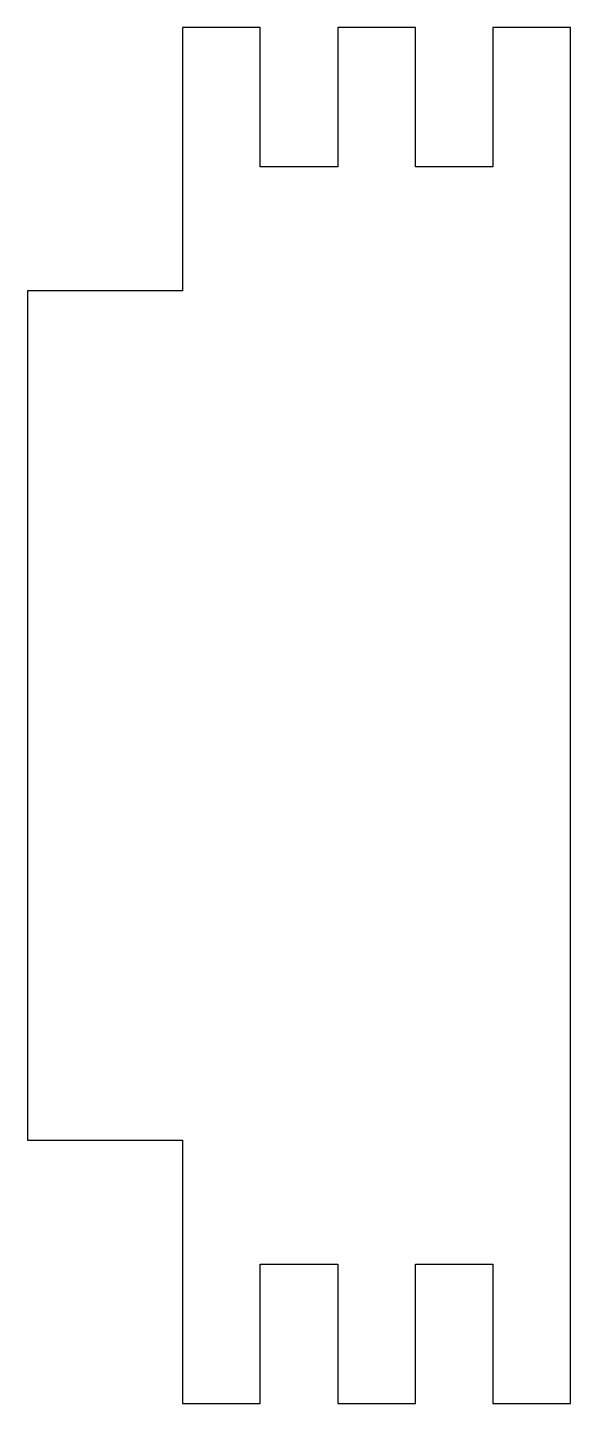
# Model space of a CAD drawing. Header units: inches. Extents: x -0.88 to 0.88, y -2.22 to 2.22.
import ezdxf

# ---------------------------------------------------------------- set-up
doc = ezdxf.new("R2010")
doc.units = ezdxf.units.IN
doc.header["$MEASUREMENT"] = 0

msp = doc.modelspace()

# ---------------------------------------------------------------- linework, layer by layer
for p, q in [((-0.125, 2.22), (-0.375, 2.22)), ((-0.375, 2.22), (-0.375, 1.77)), ((-0.125, 1.77), (-0.125, 2.22)), ((0.375, 2.22), (0.125, 2.22)), ((0.125, 2.22), (0.125, 1.77)), ((0.375, 1.77), (0.375, 2.22)), ((0.875, 2.22), (0.625, 2.22)), ((0.625, 2.22), (0.625, 1.77)), ((0.875, 1.77), (0.875, 2.22)), ((-0.375, 1.77), (-0.375, 1.37)), ((0.125, 1.77), (-0.125, 1.77)), ((0.625, 1.77), (0.375, 1.77)), ((0.875, -1.77), (0.875, 1.77)), ((-0.375, 1.37), (-0.875, 1.37)), ((-0.875, 1.37), (-0.875, -1.37)), ((-0.875, -1.37), (-0.375, -1.37)), ((-0.375, -1.37), (-0.375, -1.77)), ((-0.375, -1.77), (-0.375, -2.22)), ((-0.125, -2.22), (-0.125, -1.77)), ((-0.125, -1.77), (0.125, -1.77)), ((0.125, -1.77), (0.125, -2.22)), ((0.375, -2.22), (0.375, -1.77)), ((0.375, -1.77), (0.625, -1.77)), ((0.625, -1.77), (0.625, -2.22)), ((0.875, -2.22), (0.875, -1.77)), ((-0.375, -2.22), (-0.125, -2.22)), ((0.125, -2.22), (0.375, -2.22)), ((0.625, -2.22), (0.875, -2.22))]:
    msp.add_line(p, q)

doc.saveas('drawing.dxf')
